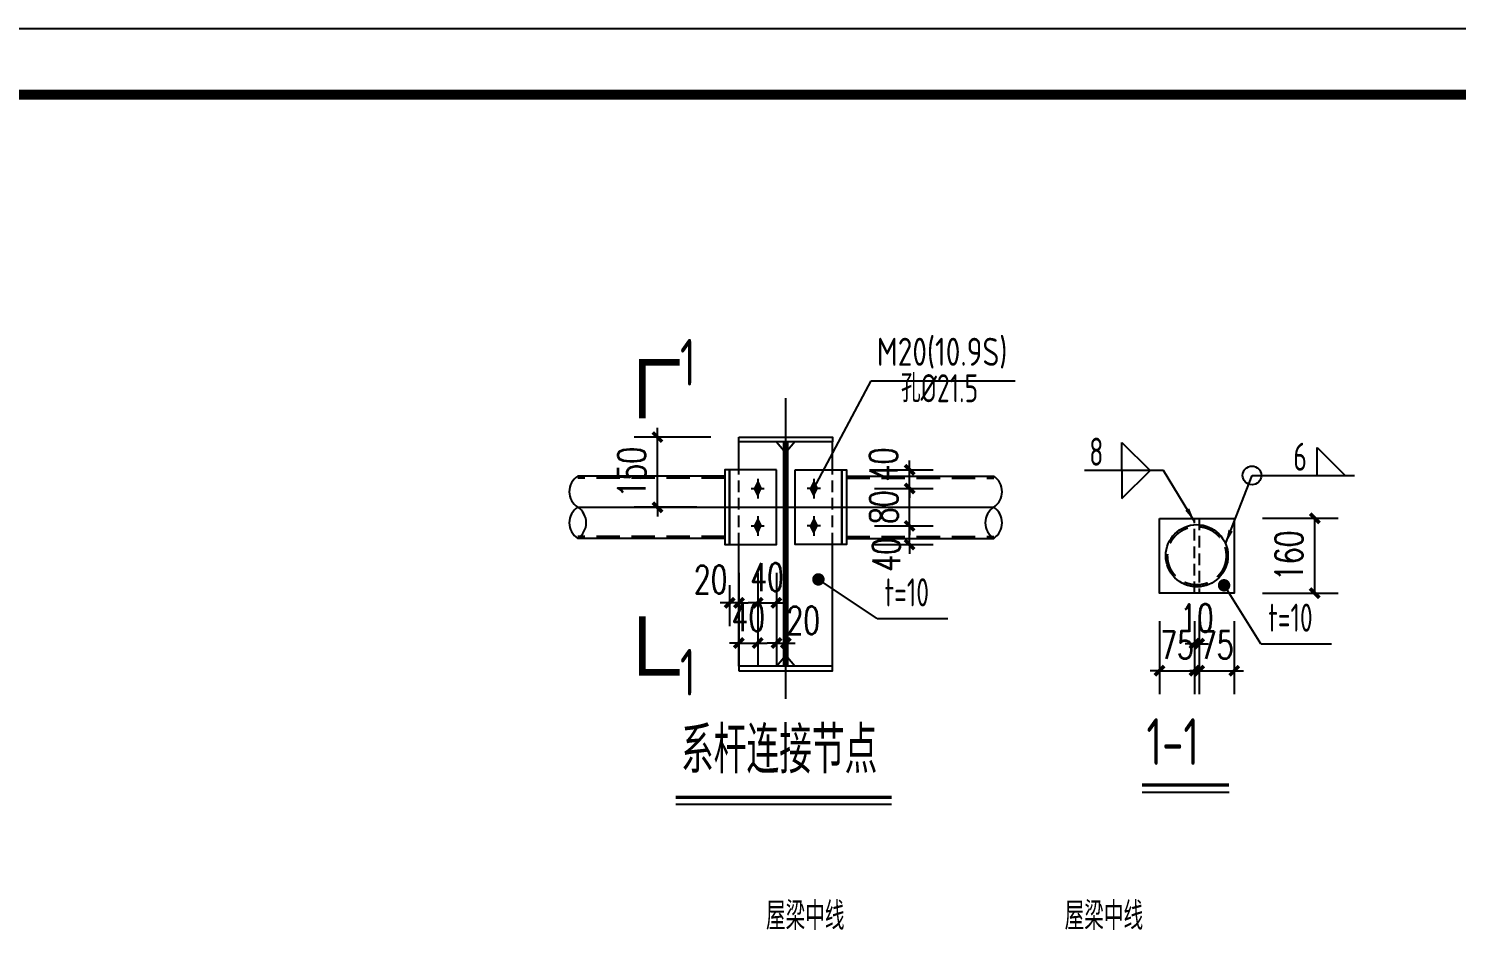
# Model space of a CAD drawing. Extents: x 180850 to 1399066, y 48356 to 327880.
# Drawn here: x 746887 to 777426, y 200941 to 220382 of the extents above; entities that cross this region are included whole.
import ezdxf
from ezdxf.enums import TextEntityAlignment as Align

# ---------------------------------------------------------------- set-up
doc = ezdxf.new("R2010")
doc.units = 0
doc.header["$LTSCALE"] = 1000
doc.linetypes.add('DASHED', pattern=[0.75, 0.5, -0.25])
for name, color, linetype in [('AXIS', 3, 'Continuous'), ('BOLT', 251, 'Continuous'), ('DOTE', 1, 'Continuous'), ('GL', 150, 'Continuous'), ('NUM', 7, 'Continuous'), ('PUB_DIM', 3, 'Continuous'), ('PUB_TITLE', 4, 'Continuous'), ('PZ', 202, 'Continuous'), ('TEXT', 7, 'Continuous'), ('THIN', 7, 'Continuous'), ('WELD', 7, 'Continuous'), ('XG', 6, 'Continuous')]:
    doc.layers.add(name, color=color, linetype=linetype)
doc.styles.add('_TCH_DIM_T3', font='SIMPLEX', dxfattribs={"width": 0.705882, "bigfont": 'GBCBIG'})
doc.styles.get("Standard").update_dxf_attribs({"font": 'gbenor.shx', "bigfont": 'gbcbig.shx'})
doc.styles.add('TSSD_Label', font='tssdeng.shx', dxfattribs={"width": 0.7, "bigfont": 'hztxt.shx'})
doc.styles.add('TSSD_Norm', font='tssdeng.shx', dxfattribs={"bigfont": 'hztxt.shx'})
doc.dimstyles.new('TCH-200-1', dxfattribs={"dimtxt": 595, "dimasz": 200, "dimexe": 500, "dimexo": 600, "dimgap": 252.5, "dimtad": 1, "dimdec": 0, "dimzin": 0, "dimdsep": 46, "dimtxsty": '_TCH_DIM_T3', "dimblk": 'ARCHTICK', "dimcen": 0.09, "dimclrd": 3, "dimclre": 3, "dimclrt": 7, "dimazin": 2, "dimtfac": 1, "dimtdec": 0, "dimtix": 1, "dimtmove": 2, "dimatfit": 3, "dimfxl": 1, "dimtolj": 1, "dimtzin": 0, "dimarcsym": 0})
doc.dimstyles.new('TSSD_LEADER_STYLE_300.0', dxfattribs={"dimtxt": 0.18, "dimasz": 300, "dimexe": 0.18, "dimexo": 0.0625, "dimgap": 0.09, "dimtad": 0, "dimtih": 1, "dimtoh": 1, "dimdec": 4, "dimzin": 0, "dimdsep": 46, "dimtxsty": 'Standard', "dimcen": 0.09, "dimadec": 0, "dimazin": 0, "dimtfac": 1, "dimtdec": 4, "dimtofl": 0, "dimtmove": 0, "dimatfit": 3, "dimfxl": 1, "dimtolj": 1, "dimtzin": 0, "dimarcsym": 0})

# ---------------------------------------------------------------- blocks, each defined once
blk = doc.blocks.new('_WELD004')
at = {"color": 0, "linetype": 'ByBlock'}
for p, q in [((0, 1), (1, 0)), ((0, 0), (0, 1))]:
    blk.add_line(p, q, dxfattribs=at)
blk = doc.blocks.new('_WELD003')
at = {"color": 0, "linetype": 'ByBlock'}
blk.add_circle((0, 0), 0.5, dxfattribs=at)
blk = doc.blocks.new('_ArchTick')
at = {"color": 0, "linetype": 'ByBlock', "const_width": 0.4}
blk.add_lwpolyline([(-0.5, -0.5), (0.5, 0.5)], dxfattribs=at)
blk = doc.blocks.new('*D72')
at = {"layer": 'AXIS', "color": 3, "lineweight": -2, "transparency": 16777216}
for p, q in [((771925, 207706), (771925, 206147)), ((772675, 207706), (772675, 206147)), ((771925, 206647), (771725, 206647)), ((771925, 206647), (772675, 206647)), ((772675, 206647), (772875, 206647))]:
    blk.add_line(p, q, dxfattribs=at)
at = {"layer": 'Defpoints', "color": 0, "transparency": 16777216}
for p in [(771925, 208306), (772675, 208306), (772675, 206647)]:
    blk.add_point(p, dxfattribs=at)
at = {"layer": 'AXIS', "color": 3, "lineweight": -2, "transparency": 16777216, "xscale": 200, "yscale": 200, "zscale": 200}
blk.add_blockref('_ArchTick', (771925, 206647), dxfattribs=at)
at = {"layer": 'AXIS', "color": 3, "lineweight": -2, "transparency": 16777216, "xscale": 200, "yscale": 200, "zscale": 200, "rotation": 180}
blk.add_blockref('_ArchTick', (772675, 206647), dxfattribs=at)
at = {"layer": 'AXIS', "color": 7, "transparency": 16777216, "insert": (772300, 207197), "char_height": 595, "attachment_point": 5, "style": '_TCH_DIM_T3'}
blk.add_mtext('\\A1;75', dxfattribs=at)
blk = doc.blocks.new('*D73')
at = {"layer": 'AXIS', "color": 3, "lineweight": -2, "transparency": 16777216}
for p, q in [((771825, 207706), (771825, 206724)), ((771925, 207706), (771925, 206724)), ((771825, 207224), (771625, 207224)), ((771825, 207224), (771925, 207224)), ((771925, 207224), (772125, 207224))]:
    blk.add_line(p, q, dxfattribs=at)
at = {"layer": 'Defpoints', "color": 0, "transparency": 16777216}
for p in [(771825, 208306), (771925, 208306), (771925, 207224)]:
    blk.add_point(p, dxfattribs=at)
at = {"layer": 'AXIS', "color": 3, "lineweight": -2, "transparency": 16777216, "xscale": 200, "yscale": 200, "zscale": 200}
blk.add_blockref('_ArchTick', (771825, 207224), dxfattribs=at)
at = {"layer": 'AXIS', "color": 3, "lineweight": -2, "transparency": 16777216, "xscale": 200, "yscale": 200, "zscale": 200, "rotation": 180}
blk.add_blockref('_ArchTick', (771925, 207224), dxfattribs=at)
at = {"layer": 'AXIS', "color": 7, "transparency": 16777216, "insert": (771875, 207774), "char_height": 595, "attachment_point": 5, "style": '_TCH_DIM_T3'}
blk.add_mtext('\\A1;10', dxfattribs=at)
blk = doc.blocks.new('*D74')
at = {"layer": 'AXIS', "color": 3, "lineweight": -2, "transparency": 16777216}
for p, q in [((773275, 209906), (774896, 209906)), ((774396, 208306), (774396, 209906)), ((773278, 208306), (774896, 208306))]:
    blk.add_line(p, q, dxfattribs=at)
at = {"layer": 'Defpoints', "color": 0, "transparency": 16777216}
for p in [(772675, 209906), (774396, 209906), (772678, 208306)]:
    blk.add_point(p, dxfattribs=at)
at = {"layer": 'AXIS', "color": 3, "lineweight": -2, "transparency": 16777216, "xscale": 200, "yscale": 200, "zscale": 200}
for p, rotation in [((774396, 209906), 90), ((774396, 208306), 270)]:
    blk.add_blockref('_ArchTick', p, dxfattribs=dict(at, rotation=rotation))
at = {"layer": 'AXIS', "color": 7, "transparency": 16777216, "insert": (773846, 209106), "char_height": 595, "attachment_point": 5, "rotation": 90, "style": '_TCH_DIM_T3'}
blk.add_mtext('\\A1;160', dxfattribs=at)
blk = doc.blocks.new('*D75')
at = {"layer": 'AXIS', "color": 3, "lineweight": -2, "transparency": 16777216}
for p, q in [((771075, 207706), (771075, 206147)), ((771825, 207706), (771825, 206147)), ((771075, 206647), (770875, 206647)), ((771075, 206647), (771825, 206647)), ((771825, 206647), (772025, 206647))]:
    blk.add_line(p, q, dxfattribs=at)
at = {"layer": 'Defpoints', "color": 0, "transparency": 16777216}
for p in [(771075, 208306), (771825, 208306), (771825, 206647)]:
    blk.add_point(p, dxfattribs=at)
at = {"layer": 'AXIS', "color": 3, "lineweight": -2, "transparency": 16777216, "xscale": 200, "yscale": 200, "zscale": 200}
blk.add_blockref('_ArchTick', (771075, 206647), dxfattribs=at)
at = {"layer": 'AXIS', "color": 3, "lineweight": -2, "transparency": 16777216, "xscale": 200, "yscale": 200, "zscale": 200, "rotation": 180}
blk.add_blockref('_ArchTick', (771825, 206647), dxfattribs=at)
at = {"layer": 'AXIS', "color": 7, "transparency": 16777216, "insert": (771450, 207197), "char_height": 595, "attachment_point": 5, "style": '_TCH_DIM_T3'}
blk.add_mtext('\\A1;75', dxfattribs=at)
blk = doc.blocks.new('*D83')
at = {"layer": 'AXIS', "color": 3, "lineweight": -2, "transparency": 16777216}
for p, q in [((762081, 208743), (762081, 207597)), ((761881, 208478), (761881, 207597)), ((761881, 208097), (761681, 208097)), ((762081, 208097), (761881, 208097)), ((762081, 208097), (762281, 208097))]:
    blk.add_line(p, q, dxfattribs=at)
at = {"layer": 'Defpoints', "color": 0, "transparency": 16777216}
for p in [(762081, 209343), (761881, 209078), (761881, 208097)]:
    blk.add_point(p, dxfattribs=at)
at = {"layer": 'AXIS', "color": 3, "lineweight": -2, "transparency": 16777216, "xscale": 200, "yscale": 200, "zscale": 200}
blk.add_blockref('_ArchTick', (761881, 208097), dxfattribs=at)
at = {"layer": 'AXIS', "color": 3, "lineweight": -2, "transparency": 16777216, "xscale": 200, "yscale": 200, "zscale": 200, "rotation": 180}
blk.add_blockref('_ArchTick', (762081, 208097), dxfattribs=at)
at = {"layer": 'AXIS', "color": 7, "transparency": 16777216, "insert": (761476, 208597), "char_height": 595, "attachment_point": 5, "style": '_TCH_DIM_T3'}
blk.add_mtext('\\A1;20', dxfattribs=at)
blk = doc.blocks.new('*D84')
at = {"layer": 'AXIS', "color": 3, "lineweight": -2, "transparency": 16777216}
for p, q in [((761481, 211643), (759838, 211643)), ((760338, 211643), (760338, 211843)), ((760338, 210143), (760338, 211643)), ((761181, 210143), (759838, 210143)), ((760338, 210143), (760338, 209943))]:
    blk.add_line(p, q, dxfattribs=at)
at = {"layer": 'Defpoints', "color": 0, "transparency": 16777216}
for p in [(760338, 211643), (762081, 211643), (761781, 210143)]:
    blk.add_point(p, dxfattribs=at)
at = {"layer": 'AXIS', "color": 3, "lineweight": -2, "transparency": 16777216, "xscale": 200, "yscale": 200, "zscale": 200}
for p, rotation in [((760338, 211643), 270), ((760338, 210143), 90)]:
    blk.add_blockref('_ArchTick', p, dxfattribs=dict(at, rotation=rotation))
at = {"layer": 'AXIS', "color": 7, "transparency": 16777216, "insert": (759788, 210893), "char_height": 595, "attachment_point": 5, "rotation": 90, "style": '_TCH_DIM_T3'}
blk.add_mtext('\\A1;150', dxfattribs=at)
blk = doc.blocks.new('*D85')
at = {"layer": 'AXIS', "color": 3, "lineweight": -2, "transparency": 16777216}
for p, q in [((765731, 210543), (765731, 210743)), ((764981, 210543), (766231, 210543)), ((765731, 209743), (765731, 210543)), ((764981, 209743), (766231, 209743)), ((765731, 209743), (765731, 209543))]:
    blk.add_line(p, q, dxfattribs=at)
at = {"layer": 'Defpoints', "color": 0, "transparency": 16777216}
for p in [(764381, 210543), (765731, 210543), (764381, 209743)]:
    blk.add_point(p, dxfattribs=at)
at = {"layer": 'AXIS', "color": 3, "lineweight": -2, "transparency": 16777216, "xscale": 200, "yscale": 200, "zscale": 200}
for p, rotation in [((765731, 210543), 270), ((765731, 209743), 90)]:
    blk.add_blockref('_ArchTick', p, dxfattribs=dict(at, rotation=rotation))
at = {"layer": 'AXIS', "color": 7, "transparency": 16777216, "insert": (765181, 210143), "char_height": 595, "attachment_point": 5, "rotation": 90, "style": '_TCH_DIM_T3'}
blk.add_mtext('\\A1;80', dxfattribs=at)
blk = doc.blocks.new('*D86')
at = {"layer": 'AXIS', "color": 3, "lineweight": -2, "transparency": 16777216}
for p, q in [((765731, 210943), (765731, 211143)), ((764981, 210943), (766231, 210943)), ((765731, 210543), (765731, 210943)), ((764981, 210543), (766231, 210543)), ((765731, 210543), (765731, 210343))]:
    blk.add_line(p, q, dxfattribs=at)
at = {"layer": 'Defpoints', "color": 0, "transparency": 16777216}
for p in [(764381, 210943), (765731, 210943), (764381, 210543)]:
    blk.add_point(p, dxfattribs=at)
at = {"layer": 'AXIS', "color": 3, "lineweight": -2, "transparency": 16777216, "xscale": 200, "yscale": 200, "zscale": 200}
for p, rotation in [((765731, 210943), 270), ((765731, 210543), 90)]:
    blk.add_blockref('_ArchTick', p, dxfattribs=dict(at, rotation=rotation))
at = {"layer": 'AXIS', "color": 7, "transparency": 16777216, "insert": (765173, 211059), "char_height": 595, "attachment_point": 5, "rotation": 90, "style": '_TCH_DIM_T3'}
blk.add_mtext('\\A1;40', dxfattribs=at)
blk = doc.blocks.new('*D87')
at = {"layer": 'AXIS', "color": 3, "lineweight": -2, "transparency": 16777216}
for p, q in [((765731, 209743), (765731, 209943)), ((764981, 209743), (766231, 209743)), ((765731, 209343), (765731, 209743)), ((764981, 209343), (766231, 209343)), ((765731, 209343), (765731, 209143))]:
    blk.add_line(p, q, dxfattribs=at)
at = {"layer": 'Defpoints', "color": 0, "transparency": 16777216}
for p in [(764381, 209743), (765731, 209743), (764381, 209343)]:
    blk.add_point(p, dxfattribs=at)
at = {"layer": 'AXIS', "color": 3, "lineweight": -2, "transparency": 16777216, "xscale": 200, "yscale": 200, "zscale": 200}
for p, rotation in [((765731, 209743), 270), ((765731, 209343), 90)]:
    blk.add_blockref('_ArchTick', p, dxfattribs=dict(at, rotation=rotation))
at = {"layer": 'AXIS', "color": 7, "transparency": 16777216, "insert": (765234, 209127), "char_height": 595, "attachment_point": 5, "rotation": 90, "style": '_TCH_DIM_T3'}
blk.add_mtext('\\A1;40', dxfattribs=at)
blk = doc.blocks.new('*D88')
at = {"layer": 'AXIS', "color": 3, "lineweight": -2, "transparency": 16777216}
for p, q in [((762881, 208743), (762881, 206739)), ((763081, 208743), (763081, 206739)), ((762881, 207239), (762681, 207239)), ((762881, 207239), (763081, 207239)), ((763081, 207239), (763281, 207239))]:
    blk.add_line(p, q, dxfattribs=at)
at = {"layer": 'Defpoints', "color": 0, "transparency": 16777216}
for p in [(762881, 209343), (763081, 209343), (763081, 207239)]:
    blk.add_point(p, dxfattribs=at)
at = {"layer": 'AXIS', "color": 3, "lineweight": -2, "transparency": 16777216, "xscale": 200, "yscale": 200, "zscale": 200}
blk.add_blockref('_ArchTick', (762881, 207239), dxfattribs=at)
at = {"layer": 'AXIS', "color": 3, "lineweight": -2, "transparency": 16777216, "xscale": 200, "yscale": 200, "zscale": 200, "rotation": 180}
blk.add_blockref('_ArchTick', (763081, 207239), dxfattribs=at)
at = {"layer": 'AXIS', "color": 7, "transparency": 16777216, "insert": (763455, 207723), "char_height": 595, "attachment_point": 5, "style": '_TCH_DIM_T3'}
blk.add_mtext('\\A1;20', dxfattribs=at)
blk = doc.blocks.new('*D89')
at = {"layer": 'AXIS', "color": 3, "lineweight": -2, "transparency": 16777216}
for p, q in [((762481, 208743), (762481, 207597)), ((762881, 208743), (762881, 207597)), ((762481, 208097), (762281, 208097)), ((762481, 208097), (762881, 208097)), ((762881, 208097), (763081, 208097))]:
    blk.add_line(p, q, dxfattribs=at)
at = {"layer": 'Defpoints', "color": 0, "transparency": 16777216}
for p in [(762481, 209343), (762881, 209343), (762881, 208097)]:
    blk.add_point(p, dxfattribs=at)
at = {"layer": 'AXIS', "color": 3, "lineweight": -2, "transparency": 16777216, "xscale": 200, "yscale": 200, "zscale": 200}
blk.add_blockref('_ArchTick', (762481, 208097), dxfattribs=at)
at = {"layer": 'AXIS', "color": 3, "lineweight": -2, "transparency": 16777216, "xscale": 200, "yscale": 200, "zscale": 200, "rotation": 180}
blk.add_blockref('_ArchTick', (762881, 208097), dxfattribs=at)
at = {"layer": 'AXIS', "color": 7, "transparency": 16777216, "insert": (762681, 208647), "char_height": 595, "attachment_point": 5, "style": '_TCH_DIM_T3'}
blk.add_mtext('\\A1;40', dxfattribs=at)
blk = doc.blocks.new('*D90')
at = {"layer": 'AXIS', "color": 3, "lineweight": -2, "transparency": 16777216}
for p, q in [((762081, 208743), (762081, 206739)), ((762481, 208743), (762481, 206739)), ((762081, 207239), (761881, 207239)), ((762081, 207239), (762481, 207239)), ((762481, 207239), (762681, 207239))]:
    blk.add_line(p, q, dxfattribs=at)
at = {"layer": 'Defpoints', "color": 0, "transparency": 16777216}
for p in [(762081, 209343), (762481, 209343), (762481, 207239)]:
    blk.add_point(p, dxfattribs=at)
at = {"layer": 'AXIS', "color": 3, "lineweight": -2, "transparency": 16777216, "xscale": 200, "yscale": 200, "zscale": 200}
blk.add_blockref('_ArchTick', (762081, 207239), dxfattribs=at)
at = {"layer": 'AXIS', "color": 3, "lineweight": -2, "transparency": 16777216, "xscale": 200, "yscale": 200, "zscale": 200, "rotation": 180}
blk.add_blockref('_ArchTick', (762481, 207239), dxfattribs=at)
at = {"layer": 'AXIS', "color": 7, "transparency": 16777216, "insert": (762281, 207789), "char_height": 595, "attachment_point": 5, "style": '_TCH_DIM_T3'}
blk.add_mtext('\\A1;40', dxfattribs=at)

msp = doc.modelspace()

# ---------------------------------------------------------------- hatches: boundary and pattern name
at = {"layer": 'BOLT'}
for points in [[(762481.25, 210683.19), (762411.05, 210542.79), (762481.25, 210402.39), (762551.45, 210542.79)], [(763681.25, 210683.19), (763751.45, 210542.79), (763681.25, 210402.39), (763611.05, 210542.79)], [(762481.25, 209883.19), (762411.05, 209742.79), (762481.25, 209602.39), (762551.45, 209742.79)], [(763681.25, 209883.19), (763751.45, 209742.79), (763681.25, 209602.39), (763611.05, 209742.79)]]:
    msp.add_hatch(color=256, dxfattribs=at).paths.add_polyline_path(points)

# ---------------------------------------------------------------- linework, layer by layer
at = {"layer": 'AXIS'}
for p, q in [((763681.25, 210542.79), (764907.85, 212844.35)), ((764907.85, 212844.35), (767985.76, 212844.35)), ((765039.05, 207761.71), (763779.97, 208599.2)), ((773244.63, 207221.43), (772456.03, 208473.28)), ((765039.05, 207761.71), (766551.11, 207761.71)), ((773244.63, 207221.43), (774756.69, 207221.43))]:
    msp.add_line(p, q, dxfattribs=at)
at = {"layer": 'AXIS', "const_width": 133.33}
for points in [[(763713.31, 208599.2, 1), (763846.64, 208599.2, 1)], [(772389.36, 208473.28, 1), (772522.7, 208473.28, 1)]]:
    msp.add_lwpolyline(points, format="xyb", close=True, dxfattribs=at)
at = {"layer": 'BOLT'}
for p, q in [((762481.25, 210753.39), (762481.25, 210332.19)), ((763681.25, 210753.39), (763681.25, 210332.19)), ((762340.85, 210542.79), (762621.65, 210542.79)), ((762481.25, 210683.19), (762411.05, 210542.79)), ((762481.25, 210402.39), (762411.05, 210542.79)), ((762481.25, 210683.19), (762551.45, 210542.79)), ((762481.25, 210402.39), (762551.45, 210542.79)), ((763821.65, 210542.79), (763540.85, 210542.79)), ((763681.25, 210683.19), (763611.05, 210542.79)), ((763681.25, 210402.39), (763611.05, 210542.79)), ((763681.25, 210683.19), (763751.45, 210542.79)), ((763681.25, 210402.39), (763751.45, 210542.79)), ((762481.25, 209883.19), (762411.05, 209742.79)), ((762481.25, 209953.39), (762481.25, 209532.19)), ((762481.25, 209883.19), (762551.45, 209742.79)), ((763681.25, 209883.19), (763611.05, 209742.79)), ((763681.25, 209953.39), (763681.25, 209532.19)), ((763681.25, 209883.19), (763751.45, 209742.79)), ((762340.85, 209742.79), (762621.65, 209742.79)), ((762481.25, 209602.39), (762411.05, 209742.79)), ((762481.25, 209602.39), (762551.45, 209742.79)), ((763821.65, 209742.79), (763540.85, 209742.79)), ((763681.25, 209602.39), (763611.05, 209742.79)), ((763681.25, 209602.39), (763751.45, 209742.79))]:
    msp.add_line(p, q, dxfattribs=at)
at = {"layer": 'DOTE'}
for p, q in [((763081.25, 206046.29), (763081.25, 212473.82)), ((758633.84, 210142.79), (767528.66, 210142.79))]:
    msp.add_line(p, q, dxfattribs=at)
at = {"layer": 'GL'}
for points in [[(762081.25, 211642.79), (764081.25, 211642.79), (764081.25, 211542.79), (762081.25, 211542.79)], [(763041.25, 211542.79), (763121.25, 211542.79), (763121.25, 206742.79), (763041.25, 206742.79)], [(762081.25, 206642.79), (764081.25, 206642.79), (764081.25, 206742.79), (762081.25, 206742.79)]]:
    msp.add_lwpolyline(points, close=True, dxfattribs=at)
at = {"layer": 'NUM', "const_width": 75}
for points in [[(770701.09, 204200.25), (772562.82, 204200.25)], [(760729.94, 203939.27), (765345.8, 203939.27)]]:
    msp.add_lwpolyline(points, dxfattribs=at)
at = {"layer": 'NUM'}
for points in [[(770701.09, 204050.25), (772562.82, 204050.25)], [(760729.94, 203789.27), (765345.8, 203789.27)]]:
    msp.add_lwpolyline(points, dxfattribs=at)
at = {"layer": 'PUB_DIM', "const_width": 140}
for points in [[(760015.09, 212042.91), (760015.09, 213242.91), (760815.09, 213242.91)], [(760015.09, 207813.06), (760015.09, 206613.06), (760815.09, 206613.06)]]:
    msp.add_lwpolyline(points, dxfattribs=at)
at = {"layer": 'PUB_TITLE'}
msp.add_lwpolyline([(674841.6, 220381.89), (793770.78, 220381.89), (793770.78, 136381.97), (674841.6, 136381.97)], close=True, dxfattribs=at)
at = {"layer": 'PUB_TITLE', "const_width": 212.12}
msp.add_lwpolyline([(678376.95, 137796.11), (678376.95, 218967.75), (792356.64, 218967.75), (792356.64, 137796.11)], close=True, dxfattribs=at)
at = {"layer": 'PZ'}
for p, q in [((762081.25, 210942.79), (762081.25, 211542.79)), ((762886.6, 211542.79), (763041.25, 211359.82)), ((763275.9, 211542.79), (763121.25, 211359.82)), ((764081.25, 210942.79), (764081.25, 211542.79)), ((762081.25, 206742.79), (762081.25, 209342.79)), ((764081.25, 206742.79), (764081.25, 209342.79)), ((762886.6, 206742.79), (763041.25, 206925.75)), ((763275.9, 206742.79), (763121.25, 206925.75))]:
    msp.add_line(p, q, dxfattribs=at)
at = {"layer": 'PZ', "linetype": 'DASHED', "ltscale": 0.5}
for p, q in [((762081.25, 209342.79), (762081.25, 210942.79)), ((764081.25, 209342.79), (764081.25, 210942.79))]:
    msp.add_line(p, q, dxfattribs=at)
at = {"layer": 'PZ'}
for points in [[(761881.25, 210942.79), (761781.25, 210942.79), (761781.25, 209342.79), (761881.25, 209342.79)], [(762881.25, 210942.79), (761881.25, 210942.79), (761881.25, 209342.79), (762881.25, 209342.79)], [(763281.25, 210942.79), (764281.25, 210942.79), (764281.25, 209342.79), (763281.25, 209342.79)], [(764281.25, 210942.79), (764381.25, 210942.79), (764381.25, 209342.79), (764281.25, 209342.79)], [(771074.7, 209905.71), (772674.7, 209905.71), (772674.7, 208305.71), (771074.7, 208305.71)]]:
    msp.add_lwpolyline(points, close=True, dxfattribs=at)
at = {"layer": 'PZ', "linetype": 'DASHED', "ltscale": 0.5}
msp.add_lwpolyline([(771824.7, 209905.71), (771924.7, 209905.71), (771924.7, 208305.71), (771824.7, 208305.71)], close=True, dxfattribs=at)
at = {"layer": 'WELD'}
for p, q in [((771163.76, 210930.68), (769472.5, 210930.68)), ((773053.81, 210823.41), (775248.1, 210823.41))]:
    msp.add_line(p, q, dxfattribs=at)
at = {"layer": 'XG'}
for p, q in [((761781.25, 210807.79), (758633.84, 210807.79)), ((764381.25, 210807.79), (767528.66, 210807.79)), ((761781.25, 209477.79), (758633.84, 209477.79)), ((764381.25, 209477.79), (767528.66, 209477.79))]:
    msp.add_line(p, q, dxfattribs=at)
at = {"layer": 'XG', "linetype": 'DASHED'}
for p, q in [((761781.25, 210767.79), (758633.84, 210767.79)), ((764381.25, 210767.79), (767528.66, 210767.79)), ((761781.25, 209517.79), (758633.84, 209517.79)), ((764381.25, 209517.79), (767528.66, 209517.79))]:
    msp.add_line(p, q, dxfattribs=at)
at = {"layer": 'XG'}
msp.add_circle((771874.7, 209105.71), 665, dxfattribs=at)
at = {"layer": 'XG', "linetype": 'DASHED'}
msp.add_circle((771874.7, 209105.71), 625, dxfattribs=at)
at = {"layer": 'XG'}
for centre, start, end in [((758848.87, 210475.29), 122.890409, 237.109591), ((767313.63, 210475.29), 302.890409, 57.109591), ((758848.87, 209810.29), 122.890409, 237.109591), ((758418.82, 209810.29), 302.890409, 57.109591), ((767743.68, 209810.29), 122.890409, 237.109591), ((767313.63, 209810.29), 302.890409, 57.109591)]:
    msp.add_arc(centre, 395.97, start, end, dxfattribs=at)

# ---------------------------------------------------------------- block references
at = {"layer": 'WELD'}
for name, p, xscale, yscale, zscale in [('_WELD004', (770272.5, 210930.68), 599.99985, 599.99985, 599.99985), ('_WELD004', (774448.1, 210823.41), 599.99985, 599.99985, 599.99985), ('_WELD003', (773053.81, 210823.41), 399.9999, 399.9999, 399.9999)]:
    msp.add_blockref(name, p, dxfattribs=dict(at, xscale=xscale, yscale=yscale, zscale=zscale))
at = {"layer": 'WELD', "xscale": -599.99985, "yscale": 599.99985, "zscale": 599.9998499999996, "rotation": 180}
msp.add_blockref('_WELD004', (770272.5, 210930.68), dxfattribs=at)

# ---------------------------------------------------------------- texts
at = {"layer": 'TEXT', "style": 'TSSD_Label', "width": 0.7}
for p in [(760987.2, 213242.91), (760987.2, 206613.06)]:
    msp.add_text('1', height=1000, dxfattribs=at).set_placement(p, align=Align.MIDDLE_CENTER)
for s, p in [('孔%%c21.5', (767197.78, 212209.41)), ('屋梁中线', (764337.88, 200923.13)), ('屋梁中线', (770725.67, 200923.13))]:
    msp.add_text(s, height=600, dxfattribs=at).set_placement(p, align=Align.BOTTOM_RIGHT)
for s, p in [('8', (769572.5, 211030.68)), ('6', (773938.1, 210923.41))]:
    msp.add_text(s, height=600, dxfattribs=at).set_placement(p)
for s, height, p in [('t=10', 600, (765195.36, 207841.72)), ('t=10', 600, (773400.95, 207301.44)), ('系杆连接节点', 1000, (760841.55, 204149.27)), ('1-1', 1000, (770798.02, 204329.48))]:
    msp.add_text(s, height=height, dxfattribs=at).set_placement(p, align=Align.BOTTOM_LEFT)
at = {"layer": 'THIN', "style": 'TSSD_Norm', "width": 0.8}
msp.add_text('M20(10.9S)', height=600, dxfattribs=at).set_placement((767821.39, 212988.11), align=Align.BOTTOM_RIGHT)

# ---------------------------------------------------------------- dimensions: what is measured, and where the dimension line sits
at = {"layer": 'AXIS'}
for base, p1, p2, text, picture, middle in [((760337.74, 211642.79), (761781.25, 210142.79), (762081.25, 211642.79), '150', '*D84', (759787.74, 210892.79)), ((765731.09, 210542.79), (764381.25, 209742.79), (764381.25, 210542.79), '80', '*D85', (765181.09, 210142.79)), ((774395.68, 209905.71), (772678.18, 208305.71), (772674.7, 209905.71), '160', '*D74', (773845.68, 209105.71))]:
    dim = msp.add_linear_dim(base=base, p1=p1, p2=p2, angle=90, text=text, dimstyle='TCH-200-1', dxfattribs=at)
    dim.commit()
    dim.dimension.update_dxf_attribs({"geometry": picture, "text_midpoint": middle})
for base, p1, p2, picture, middle in [((765731.09, 210942.79), (764381.25, 210542.79), (764381.25, 210942.79), '*D86', (765173.32, 211059.15)), ((765731.09, 209742.79), (764381.25, 209342.79), (764381.25, 209742.79), '*D87', (765234.36, 209127.25))]:
    dim = msp.add_linear_dim(base=base, p1=p1, p2=p2, angle=90, text='40', dimstyle='TCH-200-1', dxfattribs=at)
    dim.commit()
    dim.dimension.update_dxf_attribs({"geometry": picture, "text_midpoint": middle, "dimtype": 160})
for base, p1, p2, picture, middle in [((761881.25, 208096.71), (762081.25, 209342.79), (761881.25, 209078.17), '*D83', (761475.98, 208596.71)), ((763081.25, 207238.89), (762881.25, 209342.79), (763081.25, 209342.79), '*D88', (763455.12, 207723.01))]:
    dim = msp.add_linear_dim(base=base, p1=p1, p2=p2, text='20', dimstyle='TCH-200-1', dxfattribs=at)
    dim.commit()
    dim.dimension.update_dxf_attribs({"geometry": picture, "text_midpoint": middle, "dimtype": 160})
for base, p1, p2, text, picture, middle in [((762481.25, 207238.89), (762081.25, 209342.79), (762481.25, 209342.79), '40', '*D90', (762281.25, 207788.89)), ((762881.25, 208096.71), (762481.25, 209342.79), (762881.25, 209342.79), '40', '*D89', (762681.25, 208646.71)), ((771824.7, 206647.47), (771074.7, 208305.71), (771824.7, 208305.71), '75', '*D75', (771449.7, 207197.47)), ((771924.7, 207224.15), (771824.7, 208305.71), (771924.7, 208305.71), '10', '*D73', (771874.7, 207774.15)), ((772674.7, 206647.47), (771924.7, 208305.71), (772674.7, 208305.71), '75', '*D72', (772299.7, 207197.47))]:
    dim = msp.add_linear_dim(base=base, p1=p1, p2=p2, text=text, dimstyle='TCH-200-1', dxfattribs=at)
    dim.commit()
    dim.dimension.update_dxf_attribs({"geometry": picture, "text_midpoint": middle})

# ---------------------------------------------------------------- leaders
at = {"layer": 'WELD'}
for points in [[(771824.7, 209839.03), (771163.76, 210930.68)], [(772488.06, 209362.65), (773053.81, 210823.41)]]:
    msp.add_leader(points, dimstyle='TSSD_LEADER_STYLE_300.0', dxfattribs=at)

doc.saveas('drawing.dxf')
